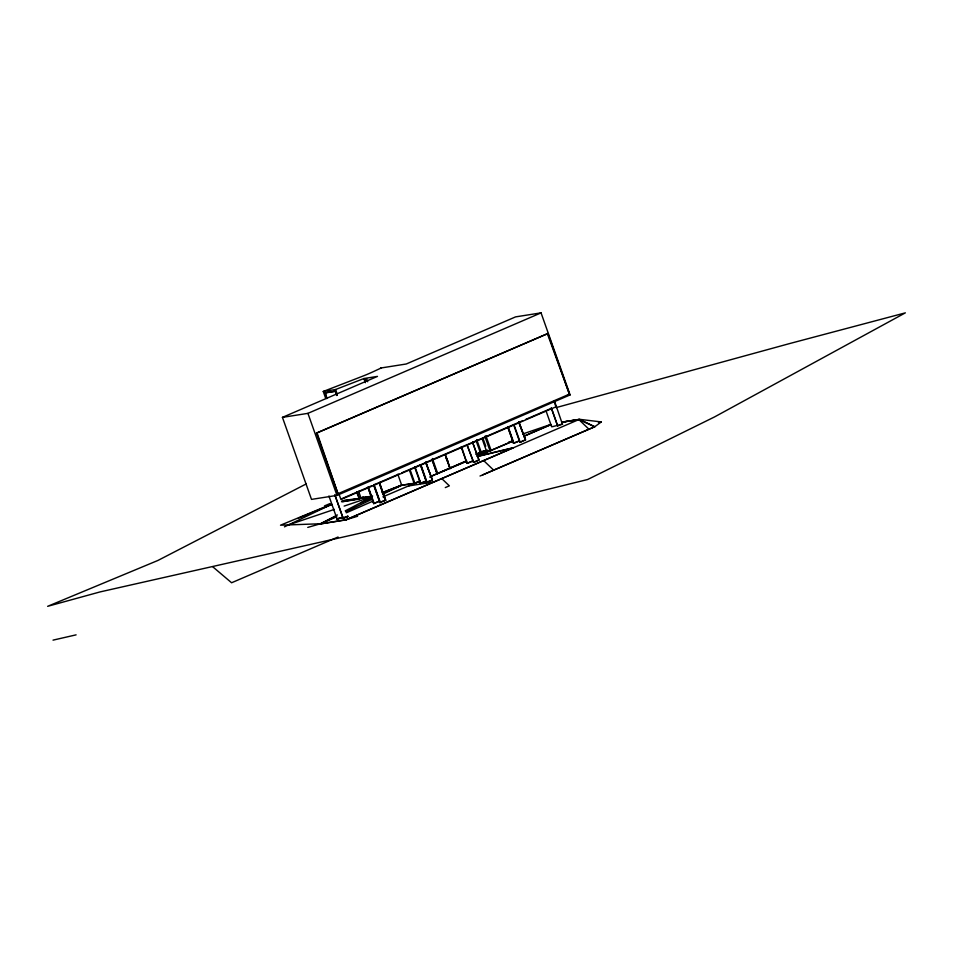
<?xml version="1.0" encoding="UTF-8"?>
<svg xmlns="http://www.w3.org/2000/svg" width="953" height="953" viewBox="0 0 953 953"><rect width="100%" height="100%" fill="white"/><g stroke="black" fill="none" stroke-linecap="round" stroke-linejoin="round"><path stroke-width="1.43" d="M334.92 494.941L343.14 518.325L344.176 518.17M554.384 400.736L562.425 424.204L557.636 425.872L551.37 407.967M445.587 455.879L445.242 454.903L448.22 462.717L447.993 462.062M449.935 467.947L450.185 468.542L448.232 462.979M446.433 458.917L446.79 459.68M343.116 518.075A7.958 0.882 -19.5 0 0 338.16 518.956L337.112 519.123L339.613 517.908M557.672 425.765A7.958 0.882 -19.5 0 0 552.716 426.646L552.156 426.467M557.636 425.872L551.334 408.075M449.84 467.768L450.15 468.531L447.85 462.562M373.671 503.565L379.497 501.195L373.671 503.565L367.87 487.186L373.814 503.577M379.437 482.468L385.715 500.218L379.902 502.588L381.224 501.85M432.424 480.086L425.669 462.408L432.424 480.086L426.599 482.468L420.38 464.635M421.286 464.492L426.134 462.336M426.599 482.468L427.921 481.718M473.629 462.324L466.934 444.563L473.629 462.324L476.238 461.383L478.978 460.013L472.557 442.263L478.978 460.013M519.254 422.203L513.905 424.502L520.195 442.252L525.544 439.952L518.789 422.274L525.544 439.952M513.5 443.3L519.314 440.929L513.5 443.3L507.699 426.92M480.026 476.024L594.732 426.753L601.343 421.929L579.46 419.32L563.163 421.929M379.377 482.552L373.624 484.839L379.902 502.588M410.314 483.683L410.898 483.624M337.41 514.942L320.494 523.757L307.759 527.402M345.224 510.868L372.087 496.858M306.08 483.993L157.912 560.459L47.65 606.322L100.065 591.92L476.286 507.008L587.596 479.526L714.524 416.938L905.35 312.858L789.441 343.616L556.064 407.622M381.331 367.929L372.349 372.099A30.758 3.431 -19.5 0 1 361.878 376.495L323.258 391.469L325.7 398.378M485.875 435.688L491.152 450.578L478.585 454.128L478.239 453.14L481.039 451.746L485.959 450.555M478.585 454.128L480.526 453.163L476.369 441.418M478.239 453.14L487.519 450.388L487.865 451.377M484.755 452.627L487.543 451.245L481.384 452.735L491.26 450.316M284.447 526.842L331.644 504.268M336.469 516.181L320.494 523.757L280.516 525.198L331.573 504.125M345.784 511.749L372.409 499.11M383.058 494.059L401.701 485.22L414.948 483.433L420.249 480.979M449.518 467.28L450.102 468.221M466.327 460.907L437.129 473.701L437.725 473.605L432.376 458.5M326.772 398.545L325.128 392.839L335.599 391.195L337.076 395.364M324.794 392.981L335.599 391.195M380.581 368.049L406.252 363.998L515.573 316.884L541.054 312.87L570.108 394.911L336.981 495.393L311.5 499.396L282.445 417.366L377.483 376.399L363.927 378.532L335.563 389.527L323.258 391.469M282.445 417.366L307.926 413.352L541.054 312.87M316.515 433.103L547.927 333.514L569.406 394.149L337.993 493.725L316.515 433.103L547.927 333.514M341.877 498.633L371.825 485.72M379.997 482.206L399.057 473.986M401.773 472.819L420.833 464.599L427.075 482.397M424.919 462.836L467.113 444.658M513.393 424.704L467.84 444.42M518.837 422.358L522.923 420.595M525.639 419.427L551.501 408.277M477.334 456.594L512.952 447.946L345.975 519.742L320.542 523.9L336.778 516.74M346.296 512.809L373.409 500.956M382.903 496.858L419.332 481.325M431.53 476.071L466.351 461.061M513.286 440.822L477.203 456.38L512.893 447.803M550.667 424.716L523.828 436.283L550.834 424.645M429.684 477.072L437.677 473.462M513.131 441.108L490.021 450.864L484.863 436.307M346.07 517.491L348.119 516.466L347.44 516.371M445.289 487.591L449.351 485.839L441.787 478.62M482.873 474.82L594.732 426.753L579.46 419.32L346.022 519.885L320.542 523.9M360.842 502.731L371.73 498.062M382.629 493.392L401.701 485.22L397.83 474.284M338.065 537.015L231.591 582.76L212.936 566.928M419.344 481.348L415.27 483.076L400.891 485.339L382.034 492.653M437.034 473.855L466.958 461.169M324.485 505.912L329.929 503.613M428.6 481.42L431.947 480.157M381.903 501.552L385.715 500.218M298.408 518.158L331.477 504.625M334.884 495.048L343.08 518.182L347.988 516.288M523.233 440.667L520.195 442.252M423.882 481.777C412.923 486.495 431.137 479.621 424.597 481.515M363.736 497.097L358.197 499.253L342.711 501.695M382.796 492.546L401.701 485.22M362.223 497.514L362.795 497.204L361.699 497.669M340.161 517.872L337.171 519.266L338.208 519.099M345.57 517.527L344.593 517.872M523.947 440.393L525.067 440.024M522.828 433.949L550.739 424.43M288.473 524.912L334.384 509.39M344.128 506.091L371.956 496.68M467.411 463.301L472.748 460.99L466.934 463.372L461.609 446.909M478.513 460.096L473.307 462.396M475.809 454.104L479.99 453.08M508.735 441.989L513 440.953M480.181 452.175L487.519 450.388M476.309 454.188L480.526 453.163M53.023 640.142L76.109 634.853M341.531 517.455L342.163 517.396A7.85 0.87 -19.5 0 0 345.629 517.05M347.821 516.455L347.035 516.478A7.85 0.87 -19.5 0 1 346.332 516.848M598.52 422.501L601.343 421.929L598.401 421.929M341.496 501.754L371.896 496.465L358.221 498.526M569.406 394.149L547.344 333.61M567.273 395.352L570.108 394.911M561.841 422.227L578.828 419.546L594.732 426.753M337.993 493.725L317.099 433.007M363.26 497.478L365.94 497.049M368.608 496.632L372.611 496.001M561.96 422.167L578.828 419.546L588.859 429.136M344.116 500.385L355.398 498.895M341.829 501.04L359.615 498.705L357.196 491.855M562.627 424.014L561.591 424.168A7.85 0.87 -19.5 0 1 560.841 424.395M513.584 424.585L519.861 442.335M449.745 467.923L450.042 468.495L449.804 467.875M483.647 460.573L493.678 470.163M356.601 515.335L357.578 516.252L345.975 519.742M446.016 456.856L448.16 462.539M446.6 459.084L446.147 457.702M446.326 457.666L445.718 456.189M446.087 457.261L445.849 456.809M447.862 461.871L448.136 462.55L447.219 460.085M447.35 461.371L446.671 459.56M447.767 461.586L445.79 456.058M554.134 401.606L555.98 406.824L340.924 499.527L338.803 493.559M546.343 411.756L551.668 426.813M519.111 422.203L525.401 439.952M508.163 426.849L513.965 443.228M507.842 426.92L513.643 443.312M483.385 439.5L485.768 446.218M482.051 438.571L486.697 451.662M485.577 451.353L485.923 452.341M476.75 439.643L481.039 451.746M461.133 446.993L467.077 463.372M432.257 459.954L436.593 472.2M432.102 460.049L436.462 472.366M434.103 481.932L408.623 485.947M425.991 462.336L432.281 480.086M420.464 464.719L426.741 482.468M415.043 466.982L420.845 483.362M414.579 467.053L420.523 483.445M410.076 469.674L414.948 483.433M409.302 469.841L414.162 483.552M367.679 381.748L366.702 378.984L364.415 379.342L365.392 382.105M363.927 378.532L365.392 382.701M379.294 482.456L385.584 500.206M379.937 485.268L385.25 500.289M374.088 484.767L380.378 502.517M373.755 484.851L380.044 502.6M335.563 389.527L337.04 393.696M335.265 391.338L336.743 395.507M368.346 487.114L374.148 503.494M325.128 392.839L327.093 398.402M358.614 491.307L361.032 498.145M356.72 492.07L359.09 498.764M307.926 413.352L336.981 495.393M328.928 495.989L337.112 519.123M447.898 461.991L449.721 467.423M447.981 462.372L448.208 463.051M560.138 424.597A7.85 0.87 -19.5 0 1 558.863 424.907"/></g></svg>
